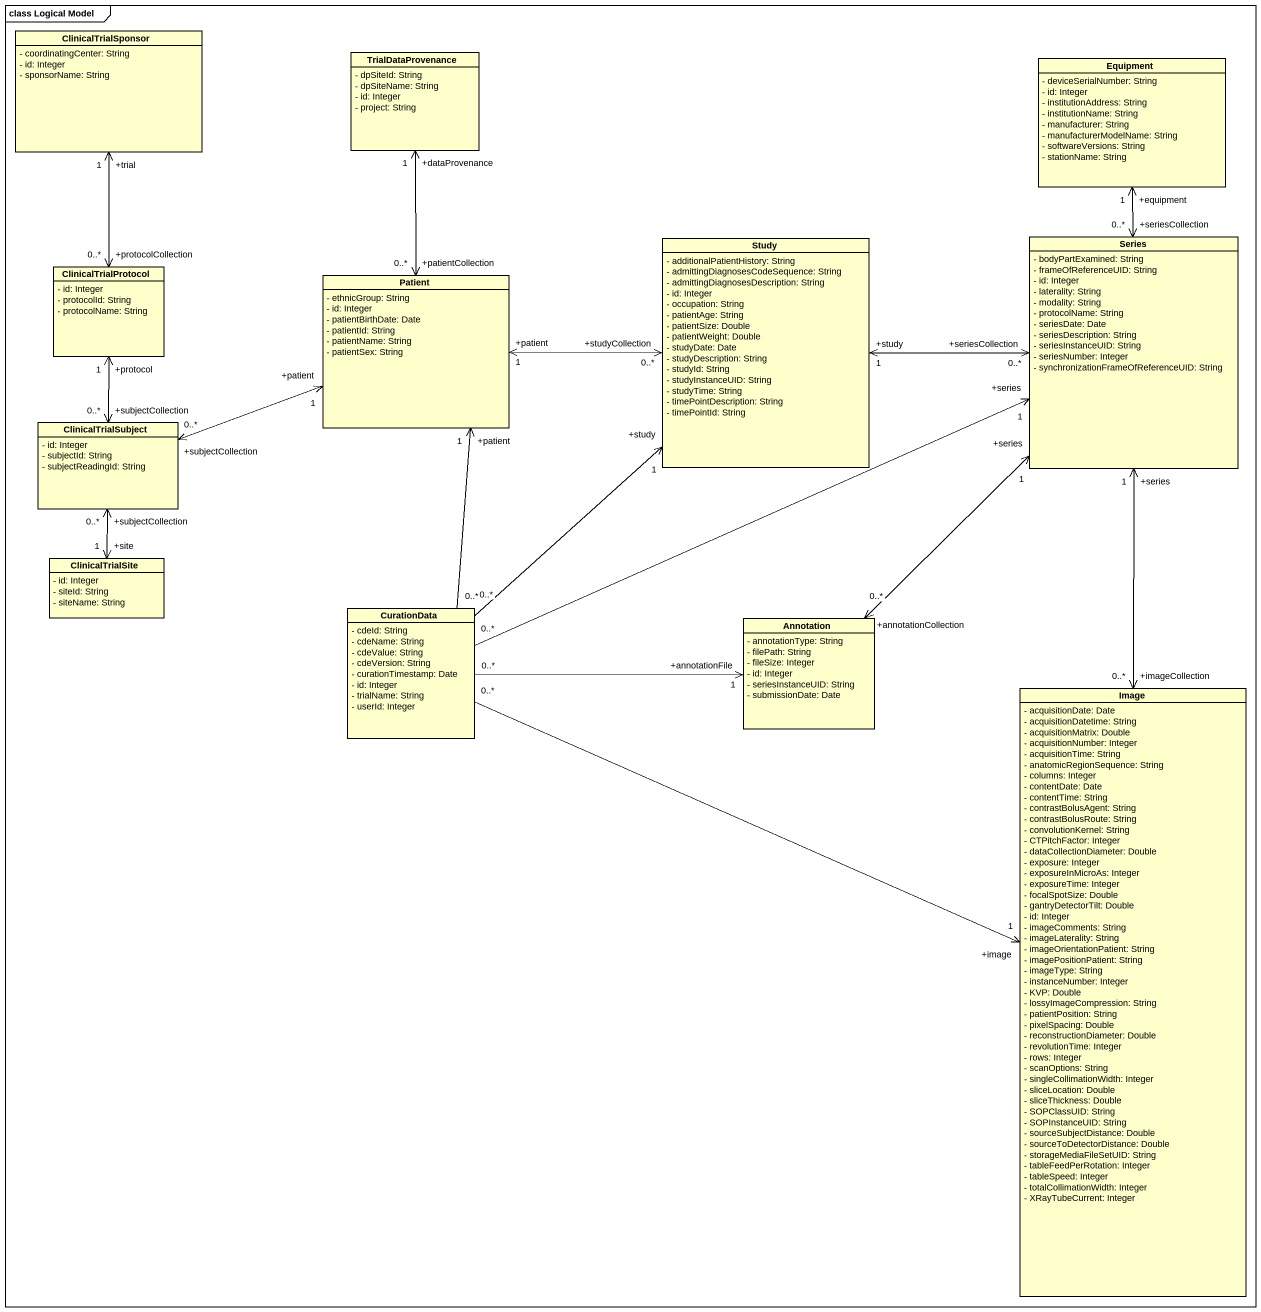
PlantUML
@startuml
mainframe class Logical Model
hide circle
hide empty members
skinparam classAttributeIconSize 0
class ClinicalTrialSponsor {
  - coordinatingCenter: String
  - id: Integer
  - sponsorName: String
}
class TrialDataProvenance {
  - dpSiteId: String
  - dpSiteName: String
  - id: Integer
  - project: String
}
class Equipment {
  - deviceSerialNumber: String
  - id: Integer
  - institutionAddress: String
  - institutionName: String
  - manufacturer: String
  - manufacturerModelName: String
  - softwareVersions: String
  - stationName: String
}
class ClinicalTrialProtocol {
  - id: Integer
  - protocolId: String
  - protocolName: String
}
class Study {
  - additionalPatientHistory: String
  - admittingDiagnosesCodeSequence: String
  - admittingDiagnosesDescription: String
  - id: Integer
  - occupation: String
  - patientAge: String
  - patientSize: Double
  - patientWeight: Double
  - studyDate: Date
  - studyDescription: String
  - studyId: String
  - studyInstanceUID: String
  - studyTime: String
  - timePointDescription: String
  - timePointId: String
}
class Series {
  - bodyPartExamined: String
  - frameOfReferenceUID: String
  - id: Integer
  - laterality: String
  - modality: String
  - protocolName: String
  - seriesDate: Date
  - seriesDescription: String
  - seriesInstanceUID: String
  - seriesNumber: Integer
  - synchronizationFrameOfReferenceUID: String
}
class Patient {
  - ethnicGroup: String
  - id: Integer
  - patientBirthDate: Date
  - patientId: String
  - patientName: String
  - patientSex: String
}
class ClinicalTrialSubject {
  - id: Integer
  - subjectId: String
  - subjectReadingId: String
}
class ClinicalTrialSite {
  - id: Integer
  - siteId: String
  - siteName: String
}
class CurationData {
  - cdeId: String
  - cdeName: String
  - cdeValue: String
  - cdeVersion: String
  - curationTimestamp: Date
  - id: Integer
  - trialName: String
  - userId: Integer
}
class "Annotation" as Annotation_ {
  - annotationType: String
  - filePath: String
  - fileSize: Integer
  - id: Integer
  - seriesInstanceUID: String
  - submissionDate: Date
}
class Image {
  - acquisitionDate: Date
  - acquisitionDatetime: String
  - acquisitionMatrix: Double
  - acquisitionNumber: Integer
  - acquisitionTime: String
  - anatomicRegionSequence: String
  - columns: Integer
  - contentDate: Date
  - contentTime: String
  - contrastBolusAgent: String
  - contrastBolusRoute: String
  - convolutionKernel: String
  - CTPitchFactor: Integer
  - dataCollectionDiameter: Double
  - exposure: Integer
  - exposureInMicroAs: Integer
  - exposureTime: Integer
  - focalSpotSize: Double
  - gantryDetectorTilt: Double
  - id: Integer
  - imageComments: String
  - imageLaterality: String
  - imageOrientationPatient: String
  - imagePositionPatient: String
  - imageType: String
  - instanceNumber: Integer
  - KVP: Double
  - lossyImageCompression: String
  - patientPosition: String
  - pixelSpacing: Double
  - reconstructionDiameter: Double
  - revolutionTime: Integer
  - rows: Integer
  - scanOptions: String
  - singleCollimationWidth: Integer
  - sliceLocation: Double
  - sliceThickness: Double
  - SOPClassUID: String
  - SOPInstanceUID: String
  - sourceSubjectDistance: Double
  - sourceToDetectorDistance: Double
  - storageMediaFileSetUID: String
  - tableFeedPerRotation: Integer
  - tableSpeed: Integer
  - totalCollimationWidth: Integer
  - XRayTubeCurrent: Integer
}
ClinicalTrialSponsor "+trial\n1" <--> "+protocolCollection\n0..*" ClinicalTrialProtocol
TrialDataProvenance "+dataProvenance\n1" <--> "+patientCollection\n0..*" Patient
Equipment "+equipment\n1" <--> "+seriesCollection\n0..*" Series
ClinicalTrialProtocol "+protocol\n1" <--> "+subjectCollection\n0..*" ClinicalTrialSubject
Study "+study\n1" <-right-> "+seriesCollection\n0..*" Series
Series "+series\n1" <--> "+imageCollection\n0..*" Image
Patient "+patient\n1" <-right-> "+studyCollection\n0..*" Study
Patient "+patient\n1" <-left-> "+subjectCollection\n0..*" ClinicalTrialSubject
ClinicalTrialSubject "+subjectCollection\n0..*" <--> "+site\n1" ClinicalTrialSite
CurationData "0..*" -up-> "+study\n1" Study
CurationData "0..*" -right-> "+series\n1" Series
CurationData "0..*" -up-> "+patient\n1" Patient
CurationData "0..*" -right-> "+annotationFile\n1" Annotation_
CurationData "0..*" -right-> "+image\n1" Image
Annotation_ "+annotationCollection\n0..*" <-up-> "+series\n1" Series
@enduml
